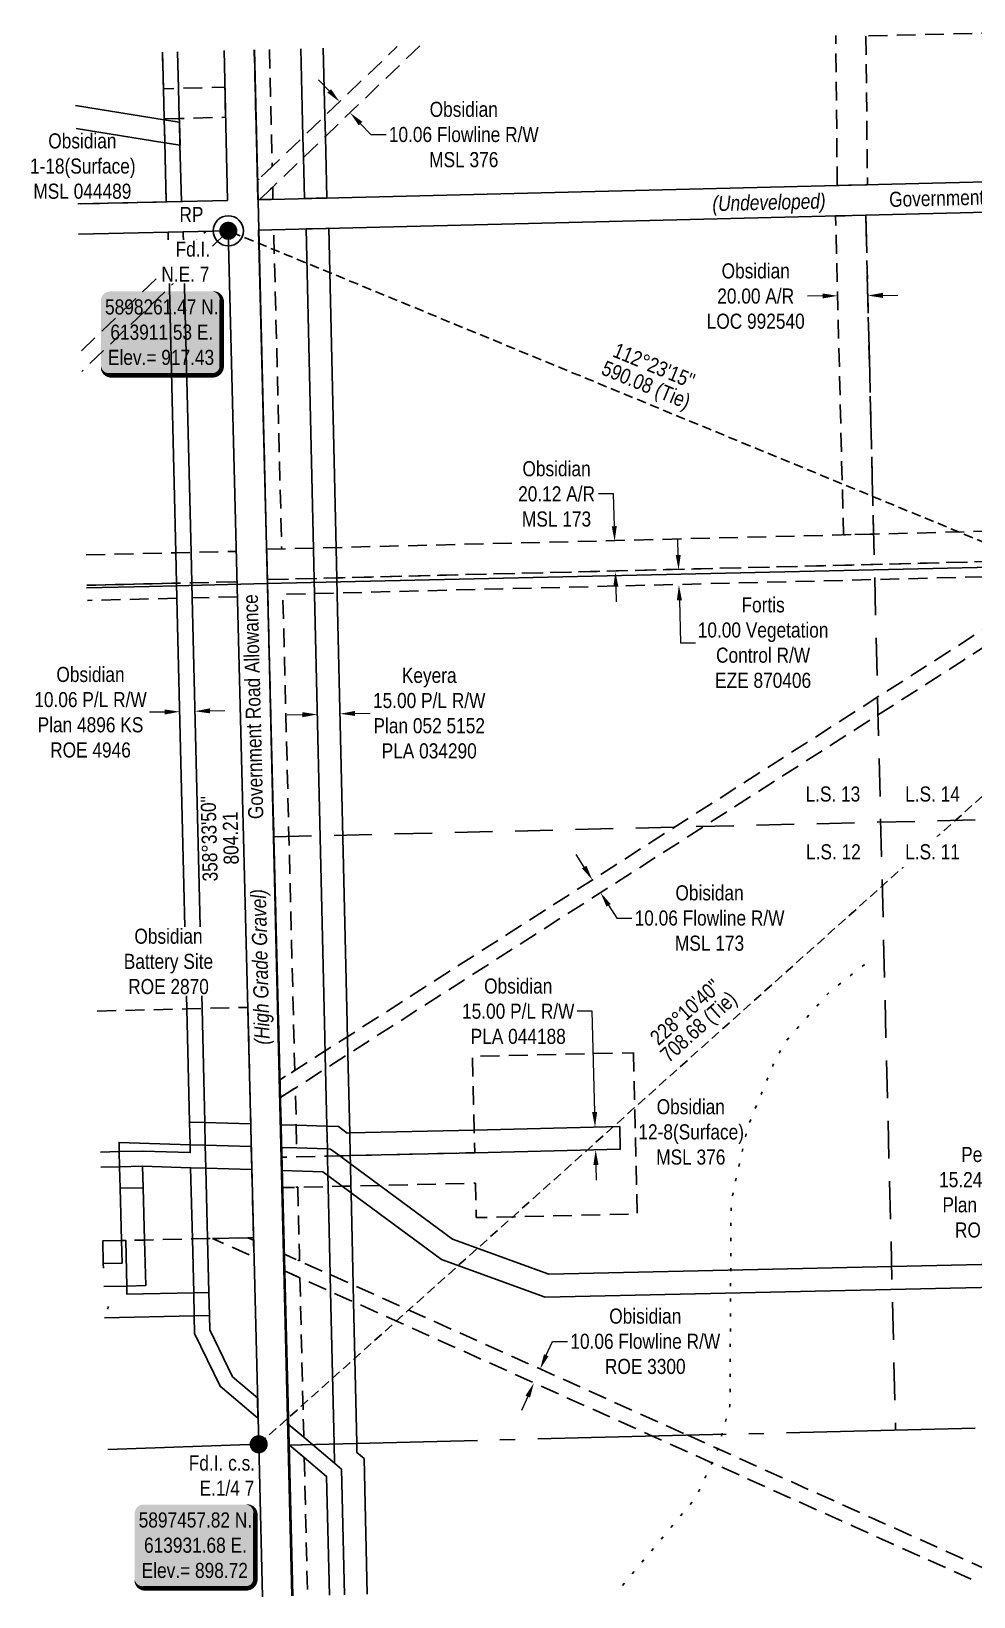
# Model space of a CAD drawing. Extents: x 611326 to 619223, y 5897357 to 5902021.
# Drawn here: x 613781 to 614406, y 5897357 to 5898394 of the extents above; entities that cross this region are included whole.
import ezdxf
from ezdxf.enums import TextEntityAlignment as Align

# ---------------------------------------------------------------- set-up
doc = ezdxf.new("R2010")
doc.units = 0
doc.header["$LTSCALE"] = 5
doc.header["$PDSIZE"] = 0.5
for name, pattern in [('foc-ACCESSROAD', [3.75, 2.5, -1.25]), ('foc-FLOWLINE', [3.75, 2.5, -1.25]), ('foc-LSD', [8, 5, -3]), ('foc-QUARTERLINE', [33, 25, -3, 2, -3]), ('foc-TIELINE', [1.875, 1.25, -0.625]), ('foc-WHEELTRACKS', [2, 0.4, -1.6])]:
    doc.linetypes.add(name, pattern=pattern)
doc.layers.get('Defpoints').update_dxf_attribs({"color": 9})
for name, color, linetype in [('35', 37, 'Continuous'), ('AS-POWER', 104, 'foc-POWER'), ('C-AR', 13, 'foc-ACCESSROAD'), ('C-FLOWLINE', 13, 'foc-FLOWLINE'), ('C-RW', 13, 'Continuous'), ('C-WS', 13, 'foc-ACCESSROAD'), ('DETAIL-T', 7, 'Continuous'), ('F-RW', 190, 'Continuous'), ('F-VCE', 190, 'foc-FLOWLINE'), ('L-BD', 7, 'Continuous'), ('L-MON', 1, 'Continuous'), ('L-QSEC', 8, 'foc-QUARTERLINE'), ('L-ROAD-T', 7, 'Continuous'), ('L-SEC', 7, 'Continuous'), ('L-SECTION-LSD', 7, 'foc-LSD'), ('L-TIE', 7, 'foc-TIELINE'), ('T-WATER-P3', 160, 'foc-WHEELTRACKS')]:
    doc.layers.add(name, color=color, linetype=linetype)
for name, color, linetype, lineweight in [('C-AR-T', 13, 'Continuous', 9), ('C-FLOWLINE-T', 13, 'Continuous', 9), ('C-RW-T', 13, 'Continuous', 9), ('C-WS-T', 13, 'Continuous', 9), ('F-RW-T', 190, 'Continuous', 9), ('F-VCE-T', 190, 'Continuous', 9), ('T-TEXT', 48, 'Continuous', 18)]:
    doc.layers.add(name, color=color, linetype=linetype, lineweight=lineweight)
doc.styles.add('100L', font='ARIALN.TTF', dxfattribs={"height": 11})
doc.styles.add('80', font='ARIALN.TTF', dxfattribs={"height": 10})
doc.styles.add('80CG', font='ARIALN.TTF', dxfattribs={"height": 10})
doc.styles.add('80L', font='ARIALN.TTF', dxfattribs={"height": 10})
doc.styles.add('80LS', font='ARIALNI.TTF', dxfattribs={"height": 10})
doc.styles.add('foc-LtypeFont', font='ARIALN.TTF', dxfattribs={"height": 7.35})
doc.linetypes.add('foc-POWER', pattern='A,6,-1,["P",foc-LtypeFont,S=0.2,R=0,X=-0.625,Y=-0.75],-1.24,4', length=12.24)
doc.dimstyles.new('Compass 5 000', dxfattribs={"dimscale": 5, "dimtxt": 9, "dimasz": 2, "dimexe": 0.2, "dimexo": 0.0625, "dimgap": 0.5, "dimtad": 0, "dimtih": 1, "dimtoh": 1, "dimzin": 0, "dimdsep": 46, "dimtxsty": '80CG', "dimcen": 0.1, "dimse1": 1, "dimse2": 1, "dimclrd": 256, "dimclrt": 256, "dimaunit": 1, "dimadec": 4, "dimazin": 0, "dimtfac": 0.06, "dimtofl": 0, "dimtmove": 0, "dimatfit": 1, "dimfxl": 0.2, "dimtolj": 1, "dimtzin": 0, "dimlwd": -1, "dimarcsym": 0})

# ---------------------------------------------------------------- blocks, each defined once
blk = doc.blocks.new('fdia')
at = {"color": 255, "const_width": 1}
blk.add_lwpolyline([(-0.5, 0, 1), (0.5, 0, 1)], format="xyb", close=True, dxfattribs=at)
blk = doc.blocks.new('Fdiaa')
blk.add_blockref('fdia', (0, 0))
blk = doc.blocks.new('fdib')
at = {"color": 1, "const_width": 1.6}
blk.add_lwpolyline([(-0.4, 0, 1), (0.4, 0, 1)], format="xyb", close=True, dxfattribs=at)
at = {"color": 1}
blk.add_circle((0, 0), 0.8, dxfattribs=at)
blk = doc.blocks.new('Fdibb')
blk.add_blockref('fdib', (0, 0))
blk = doc.blocks.new('fdicc')
for name in ['Fdibb', 'Fdiaa']:
    blk.add_blockref(name, (0, 0))
blk = doc.blocks.new('FDI')
blk.add_blockref('fdicc', (0, 0))
blk = doc.blocks.new('*D419')
at = {"layer": 'Defpoints', "color": 0, "transparency": 16777216}
for p in [(614464, 5897578.2), (614470, 5897578.3), (614464.3, 5897562.9)]:
    blk.add_point(p, dxfattribs=at)
at = {"layer": 'F-RW-T', "transparency": 16777216}
for p, q in [((614469, 5897624.7), (614459, 5897624.7)), ((614469.8, 5897588.3), (614469, 5897624.7)), ((614470.6, 5897553.1), (614470.8, 5897543.1))]:
    blk.add_line(p, q, dxfattribs=at)
for points in [[(614471.5, 5897588.3), (614468.1, 5897588.3), (614470, 5897578.3)], [(614472.3, 5897553.1), (614468.9, 5897553), (614470.4, 5897563.1)]]:
    blk.add_solid(points, dxfattribs=at)
at = {"layer": 'F-RW-T', "transparency": 16777216, "insert": (614419.9, 5897624.7), "char_height": 10, "attachment_point": 5, "style": '80CG'}
blk.add_mtext('\\A1;Pembina\\P15.24 P/L R/W\\PPlan 3291 KS\\PROE 4247', dxfattribs=at)
blk = doc.blocks.new('*D420')
at = {"layer": 'C-FLOWLINE-T', "transparency": 16777216}
for p, q in [((614147.4, 5897840.1), (614142.1, 5897848.5)), ((614163.6, 5897814.8), (614169, 5897806.3)), ((614169, 5897806.3), (614179, 5897806.3))]:
    blk.add_line(p, q, dxfattribs=at)
for points in [[(614148.9, 5897841), (614146, 5897839.2), (614152.8, 5897831.7)], [(614165, 5897815.6), (614162.2, 5897813.9), (614158.2, 5897823.2)]]:
    blk.add_solid(points, dxfattribs=at)
at = {"layer": 'Defpoints', "color": 0, "transparency": 16777216}
for p in [(614158.2, 5897823.2), (614125.7, 5897814.3), (614131.1, 5897805.9)]:
    blk.add_point(p, dxfattribs=at)
at = {"layer": 'C-FLOWLINE-T', "transparency": 16777216, "insert": (614230.5, 5897806.3), "char_height": 10, "attachment_point": 5, "style": '80CG'}
blk.add_mtext('\\A1;Obisidan\\P10.06 Flowline R/W\\PMSL 173', dxfattribs=at)
blk = doc.blocks.new('*D421')
at = {"layer": 'C-AR-T', "transparency": 16777216}
for p, q in [((614166.8, 5898087.2), (614156.8, 5898087.2)), ((614167.4, 5898065.8), (614166.8, 5898087.2)), ((614168.4, 5898025.7), (614168.7, 5898015.7))]:
    blk.add_line(p, q, dxfattribs=at)
for points in [[(614169, 5898065.9), (614165.7, 5898065.8), (614167.6, 5898055.8)], [(614170.1, 5898025.7), (614166.7, 5898025.7), (614168.1, 5898035.7)]]:
    blk.add_solid(points, dxfattribs=at)
at = {"layer": 'Defpoints', "color": 0, "transparency": 16777216}
for p in [(614167.6, 5898055.8), (614192.5, 5898056.5), (614193.1, 5898036.3)]:
    blk.add_point(p, dxfattribs=at)
at = {"layer": 'C-AR-T', "transparency": 16777216, "insert": (614129.1, 5898087.2), "char_height": 10, "attachment_point": 5, "style": '80CG'}
blk.add_mtext('\\A1;Obsidian\\P20.12 A/R\\PMSL 173', dxfattribs=at)
blk = doc.blocks.new('*D422')
at = {"layer": 'Defpoints', "color": 0, "transparency": 16777216}
for p in [(614210.1, 5898036.8), (614210.2, 5898026.8), (614210.4, 5898026.8)]:
    blk.add_point(p, dxfattribs=at)
at = {"layer": 'F-VCE-T', "transparency": 16777216}
for p, q in [((614209.7, 5898046.8), (614209.5, 5898056.8)), ((614210.5, 5898016.8), (614211.2, 5897988.7)), ((614211.2, 5897988.7), (614221.2, 5897988.7))]:
    blk.add_line(p, q, dxfattribs=at)
for points in [[(614211.4, 5898046.8), (614208.1, 5898046.7), (614210, 5898036.8)], [(614212.2, 5898016.8), (614208.8, 5898016.7), (614210.2, 5898026.8)]]:
    blk.add_solid(points, dxfattribs=at)
at = {"layer": 'F-VCE-T', "transparency": 16777216, "insert": (614266, 5897988.7), "char_height": 10, "attachment_point": 5, "style": '80CG'}
blk.add_mtext('\\A1;Fortis\\P10.00 Vegetation\\PControl R/W\\PEZE 870406', dxfattribs=at)
blk = doc.blocks.new('*D423')
at = {"layer": 'C-RW-T', "transparency": 16777216}
for p, q in [((614152.8, 5897744.6), (614142.8, 5897744.6)), ((614154.4, 5897677.8), (614152.8, 5897744.6)), ((614155.2, 5897642.8), (614155.4, 5897632.8))]:
    blk.add_line(p, q, dxfattribs=at)
for points in [[(614156, 5897677.9), (614152.7, 5897677.8), (614154.6, 5897667.8)], [(614156.9, 5897642.9), (614153.5, 5897642.8), (614155, 5897652.8)]]:
    blk.add_solid(points, dxfattribs=at)
at = {"layer": 'Defpoints', "color": 0, "transparency": 16777216}
for p in [(614052.2, 5897665.4), (614154.6, 5897667.8), (614052.6, 5897650.4)]:
    blk.add_point(p, dxfattribs=at)
at = {"layer": 'C-RW-T', "transparency": 16777216, "insert": (614103.7, 5897744.6), "char_height": 10, "attachment_point": 5, "style": '80CG'}
blk.add_mtext('\\A1;Obsidian\\P15.00 P/L R/W\\PPLA 044188', dxfattribs=at)
blk = doc.blocks.new('*D424')
at = {"layer": 'Defpoints', "color": 0, "transparency": 16777216}
for p in [(613970.5, 5897941.6), (613985.6, 5897942), (613985.6, 5897941.6)]:
    blk.add_point(p, dxfattribs=at)
at = {"layer": 'F-RW-T', "transparency": 16777216}
for p, q in [((613960.6, 5897941), (613950.6, 5897940.8)), ((613995.6, 5897941.8), (614005.6, 5897942))]:
    blk.add_line(p, q, dxfattribs=at)
for points in [[(613960.5, 5897942.7), (613960.6, 5897939.3), (613970.6, 5897941.2)], [(613995.5, 5897943.5), (613995.6, 5897940.2), (613985.6, 5897941.6)]]:
    blk.add_solid(points, dxfattribs=at)
at = {"layer": 'F-RW-T', "transparency": 16777216, "insert": (614044.7, 5897942), "char_height": 10, "attachment_point": 5, "style": '80CG'}
blk.add_mtext('\\A1;Keyera\\P15.00 P/L R/W\\PPlan 052 5152\\PPLA 034290', dxfattribs=at)
blk = doc.blocks.new('*D425')
at = {"layer": 'C-FLOWLINE-T', "transparency": 16777216}
for p, q in [((614122.3, 5897516.9), (614126.4, 5897526)), ((614126.4, 5897526), (614136.4, 5897526)), ((614110, 5897489.4), (614105.9, 5897480.3))]:
    blk.add_line(p, q, dxfattribs=at)
for points in [[(614120.8, 5897517.5), (614123.8, 5897516.2), (614118.2, 5897507.7)], [(614108.5, 5897490.1), (614111.5, 5897488.7), (614114.1, 5897498.5)]]:
    blk.add_solid(points, dxfattribs=at)
at = {"layer": 'Defpoints', "color": 0, "transparency": 16777216}
for p in [(614114.1, 5897498.5), (614138.9, 5897498.4), (614134.8, 5897489.2)]:
    blk.add_point(p, dxfattribs=at)
at = {"layer": 'C-FLOWLINE-T', "transparency": 16777216, "insert": (614187.9, 5897526), "char_height": 10, "attachment_point": 5, "style": '80CG'}
blk.add_mtext('\\A1;Obisidian\\P10.06 Flowline R/W\\PROE 3300', dxfattribs=at)
blk = doc.blocks.new('RP')
at = {"layer": '35', "color": 3}
blk.add_circle((0, 0), 10, dxfattribs=at)
at = {"layer": '35', "color": 3, "style": '80'}
blk.add_attdef('RP_001', (-32.4, 5.8), '', height=10, dxfattribs=at)
blk = doc.blocks.new('*D428')
at = {"layer": 'C-AR-T', "transparency": 16777216}
for p, q in [((614305.4, 5898218.3), (614295.4, 5898218.2)), ((614345.4, 5898218.7), (614355.4, 5898218.8))]:
    blk.add_line(p, q, dxfattribs=at)
for points in [[(614305.4, 5898220), (614305.4, 5898216.7), (614315.4, 5898218.4)], [(614345.4, 5898220.4), (614345.4, 5898217), (614335.4, 5898218.6)]]:
    blk.add_solid(points, dxfattribs=at)
at = {"layer": 'Defpoints', "color": 0, "transparency": 16777216}
for p in [(614315.4, 5898218.4), (614315.4, 5898210.6), (614335.5, 5898210.8)]:
    blk.add_point(p, dxfattribs=at)
at = {"layer": 'C-AR-T', "transparency": 16777216, "insert": (614261.1, 5898218.2), "char_height": 10, "attachment_point": 5, "style": '80CG'}
blk.add_mtext('\\A1;Obsidian\\P20.00 A/R\\PLOC 992540', dxfattribs=at)
blk = doc.blocks.new('*D429')
at = {"layer": 'C-FLOWLINE-T', "transparency": 16777216}
for p, q in [((613978.4, 5898354.1), (613971.4, 5898361.4)), ((613999.2, 5898332.4), (614006.1, 5898325.2)), ((614006.1, 5898325.2), (614016.1, 5898325.2))]:
    blk.add_line(p, q, dxfattribs=at)
for points in [[(613979.6, 5898355.3), (613977.2, 5898353), (613985.3, 5898346.9)], [(614000.4, 5898333.6), (613998, 5898331.3), (613992.2, 5898339.7)]]:
    blk.add_solid(points, dxfattribs=at)
at = {"layer": 'Defpoints', "color": 0, "transparency": 16777216}
for p in [(613982.5, 5898344.2), (613989.4, 5898337), (613992.2, 5898339.7)]:
    blk.add_point(p, dxfattribs=at)
at = {"layer": 'C-FLOWLINE-T', "transparency": 16777216, "insert": (614067.6, 5898325.2), "char_height": 10, "attachment_point": 5, "style": '80CG'}
blk.add_mtext('\\A1;Obsidian\\P10.06 Flowline R/W\\PMSL 376', dxfattribs=at)
blk = doc.blocks.new('*D430')
at = {"layer": 'C-RW-T', "transparency": 16777216}
for p, q in [((613869.3, 5897942.8), (613859.3, 5897942.6)), ((613899.4, 5897943.5), (613909.3, 5897943.8))]:
    blk.add_line(p, q, dxfattribs=at)
for points in [[(613869.3, 5897944.5), (613869.3, 5897941.1), (613879.3, 5897943)], [(613899.3, 5897945.2), (613899.4, 5897941.9), (613889.4, 5897943.3)]]:
    blk.add_solid(points, dxfattribs=at)
at = {"layer": 'Defpoints', "color": 0, "transparency": 16777216}
for p in [(613879.2, 5897946), (613879.3, 5897943), (613889.3, 5897946.3)]:
    blk.add_point(p, dxfattribs=at)
at = {"layer": 'C-RW-T', "transparency": 16777216, "insert": (613820.2, 5897942.6), "char_height": 10, "attachment_point": 5, "style": '80CG'}
blk.add_mtext('\\A1;Obsidian\\P10.06 P/L R/W\\PPlan 4896 KS\\PROE 4946', dxfattribs=at)
blk = doc.blocks.new('*U450')
h = blk.add_hatch(color=254)
edge = h.paths.add_edge_path()
edge.add_line((-34, -28.5), (34, -28.5))
edge.add_arc((34, -22.5), 6, 270, 360)
edge.add_line((40, -22.5), (40, 21))
edge.add_arc((34, 21), 6, 0, 90)
edge.add_line((34, 27), (-34, 27))
edge.add_arc((-34, 21), 6, 90, 180)
edge.add_line((-40, 21), (-40, -22.5))
edge.add_arc((-34, -22.5), 6, 180, 270)
at = {"color": 1, "flags": 128}
blk.add_lwpolyline([(-34, -28.5, 3, 3, 0), (34, -28.5, 3, 3, 0.414214), (40, -22.5, 3, 3, 0), (40, 21, 3, 0, 0.414214), (34, 27, 0, 0, 0), (-34, 27, 0, 0, 0.414214), (-40, 21, 0, 0, 0), (-40, -22.5, 0, 3, 0.414214)], format="xyseb", close=True, dxfattribs=at)
blk.add_lwpolyline([(2.2, -17.5, 0, 10, 0), (0, 0, 5, 5, 0)], format="xyseb", dxfattribs=at)
at = {"color": 1, "style": '80'}
blk.add_attdef('ENTER_TEXT_001', (-36, -5), '', height=10, dxfattribs=at)

msp = doc.modelspace()

# ---------------------------------------------------------------- linework, layer by layer
at = {"layer": 'AS-POWER', "flags": 128}
for points in [[(613953.562, 5897357.393), (613947.271, 5897619.291), (613944.651, 5897728.426), (613936.988, 5898047.509), (613936.871, 5898052.421), (613928.97, 5898381.304)], [(613817.447, 5898025.039), (613859.232, 5898025.832), (613876.822, 5898026.317), (613936.988, 5898027.816), (614535.264, 5898041.295), (614722.054, 5898045.505)]]:
    msp.add_lwpolyline(points, dxfattribs=at)
at = {"layer": 'C-AR'}
msp.add_lwpolyline([(614462.266, 5898393.586), (614460.82, 5898393.551), (614334.19, 5898390.467), (614335.15, 5898291.973), (614315.143, 5898291.483), (614314.175, 5898390.741)], dxfattribs=at)
at = {"layer": 'C-AR', "flags": 128}
for points in [[(614038.465, 5898383.986), (613975.929, 5898324.01), (613961.291, 5898309.973), (613940.957, 5898290.473), (613932.21, 5898282.101), (613931.155, 5898282.075), (613930.852, 5898294.72), (613940.625, 5898304.098), (613960.954, 5898323.593), (613975.592, 5898337.631), (614023.542, 5898383.621)], [(613814.15, 5898182.022), (613872.315, 5898237.805), (613882.144, 5898247.233), (613896.619, 5898261.116), (613911.527, 5898261.467), (613882.473, 5898233.601), (613872.644, 5898224.174), (613814.477, 5898168.389)], [(613817.397, 5898046.81), (613876.766, 5898048.233), (613886.816, 5898048.473), (613916.85, 5898049.192)], [(613917.355, 5898029.067), (613887.302, 5898028.348), (613877.251, 5898028.107), (613817.88, 5898026.687)]]:
    msp.add_lwpolyline(points, dxfattribs=at)
msp.add_lwpolyline([(614339.253, 5898060.621), (614319.267, 5898060.123), (614314.075, 5898271.34), (614334.061, 5898271.831), (614339.253, 5898060.621), (614339.253, 5898060.621)], close=True, dxfattribs=at)
at = {"layer": 'C-FLOWLINE', "flags": 128}
msp.add_lwpolyline([(613924.483, 5897594.657), (613928.285, 5897592.951), (613928.553, 5897581.799), (613901.073, 5897594.129), (613924.483, 5897594.657)], close=True, dxfattribs=at)
msp.add_lwpolyline([(614403.992, 5897368.464), (614192.741, 5897463.249), (613994.562, 5897552.179), (613979.353, 5897559.003), (613959.004, 5897568.135), (613948.887, 5897572.675), (613948.619, 5897583.828), (613958.736, 5897579.288), (613979.097, 5897570.151), (613994.311, 5897563.324), (614216.068, 5897463.822)], dxfattribs=at)
at = {"layer": 'C-FLOWLINE'}
msp.add_lwpolyline([(614216.068, 5897463.822), (614427.307, 5897369.037)], dxfattribs=at)
at = {"layer": 'C-RW', "flags": 128}
for points in [[(613877.914, 5898380.053), (613878.544, 5898355.841), (613879.065, 5898335.836), (613879.113, 5898333.953), (613879.51, 5898318.695), (613880.495, 5898280.852), (613870.443, 5898280.615), (613869.427, 5898320.324), (613869.037, 5898335.579), (613868.526, 5898355.584), (613867.906, 5898379.807)], [(613810.249, 5898344.507), (613869.052, 5898335.009), (613879.128, 5898333.382)], [(613826.892, 5897651.371), (613839.276, 5897651.675), (613854.793, 5897652.057), (613886.346, 5897651.048), (613886.221, 5897656.235), (613885.859, 5897671.25), (613884.052, 5897746.187), (613877.492, 5898018.105), (613877.251, 5898028.107), (613876.766, 5898048.233), (613872.538, 5898223.474), (613872.209, 5898237.105), (613871.644, 5898260.531), (613881.695, 5898260.767), (613882.039, 5898246.533), (613882.368, 5898232.901), (613886.816, 5898048.473), (613887.302, 5898028.348), (613887.543, 5898018.346), (613894.103, 5897746.434), (613895.924, 5897670.949), (613896.286, 5897655.923)], [(613828.74, 5897574.38), (613828.67, 5897577.506), (613828.332, 5897592.488), (613840.775, 5897592.768), (613843.576, 5897592.832), (613844.257, 5897562.661)], [(613978.534, 5897358.007), (613976.711, 5897436.54), (613961.862, 5897449.1), (613952.107, 5897457.349), (613967.239, 5897457.72), (613981.971, 5897445.294), (613986.658, 5897441.296), (613988.585, 5897358.254)]]:
    msp.add_lwpolyline(points, dxfattribs=at)
at = {"layer": 'C-RW'}
for points in [[(613879.128, 5898333.382), (613879.525, 5898318.125), (613869.442, 5898319.754), (613810.615, 5898329.255)], [(613896.286, 5897655.923), (613896.654, 5897640.669), (613897.779, 5897594.054), (613898.64, 5897558.385), (613899.007, 5897543.141), (613899.235, 5897533.702), (613914.269, 5897502.524), (613930.792, 5897488.548), (613931.115, 5897475.107), (613906.142, 5897496.228), (613889.236, 5897531.289), (613888.955, 5897542.915), (613888.587, 5897558.158), (613887.727, 5897593.828), (613886.589, 5897640.98), (613854.761, 5897641.996), (613839.532, 5897641.622), (613827.133, 5897641.317)], [(613844.257, 5897562.661), (613844.381, 5897557.161), (613888.587, 5897558.158), (613898.64, 5897558.385), (613899.007, 5897543.141), (613888.955, 5897542.915), (613829.528, 5897541.573)]]:
    msp.add_lwpolyline(points, dxfattribs=at)
at = {"layer": 'C-RW', "flags": 128}
for points in [[(613926.434, 5897670.034), (613926.795, 5897655.008), (613896.286, 5897655.923), (613886.221, 5897656.235), (613885.859, 5897671.25), (613895.924, 5897670.949), (613926.434, 5897670.034)], [(614170.997, 5897668.201), (614171.349, 5897653.197), (614074.856, 5897650.934), (613992.355, 5897649.023), (613985.466, 5897648.864), (613979.35, 5897653.38), (613977.179, 5897653.447), (613956.94, 5897654.075), (613946.87, 5897654.387), (613946.565, 5897669.413), (613956.579, 5897669.102), (613976.833, 5897668.473), (613984.498, 5897668.236), (613990.275, 5897663.968), (613992.012, 5897664.003), (614074.504, 5897665.937), (614170.997, 5897668.201)], [(613961.539, 5897462.54), (613967.239, 5897457.72), (613952.107, 5897457.349), (613951.656, 5897457.338), (613951.324, 5897471.181), (613961.539, 5897462.54)]]:
    msp.add_lwpolyline(points, close=True, dxfattribs=at)
at = {"layer": 'C-WS', "flags": 128}
for points in [[(613867.906, 5898379.807), (613868.526, 5898355.584), (613878.544, 5898355.841), (613909.261, 5898356.625), (613909.742, 5898336.62), (613879.065, 5898335.836), (613869.037, 5898335.579), (613869.427, 5898320.324), (613870.443, 5898280.615), (613811.816, 5898279.235)], [(613824.65, 5897744.731), (613884.052, 5897746.187), (613894.103, 5897746.434), (613924.582, 5897747.182), (613926.434, 5897670.034), (613926.795, 5897655.008), (613927.162, 5897639.752), (613928.242, 5897594.742), (613924.483, 5897594.657), (613901.073, 5897594.129), (613897.779, 5897594.054), (613887.727, 5897593.828), (613856.004, 5897593.112), (613843.576, 5897592.832), (613840.775, 5897592.768), (613828.332, 5897592.488), (613828.306, 5897592.488)]]:
    msp.add_lwpolyline(points, dxfattribs=at)
at = {"layer": 'C-WS', "color": 6, "flags": 128}
msp.add_lwpolyline([(613916.799, 5898050.085), (613916.828, 5898050.086)], dxfattribs=at)
at = {"layer": 'C-WS', "color": 6}
msp.add_lwpolyline([(613917.3, 5898029.979), (613917.332, 5898029.98)], dxfattribs=at)
at = {"layer": 'C-WS', "flags": 128}
msp.add_lwpolyline([(614180.073, 5897717.152), (614182.574, 5897610.443), (614075.864, 5897607.942), (614075.327, 5897630.808), (614011.943, 5897629.323), (613992.831, 5897628.875), (613987.076, 5897628.74), (613977.753, 5897628.522), (613957.564, 5897628.049), (613947.563, 5897627.814), (613947.08, 5897647.939), (613977.289, 5897648.667), (613985.466, 5897648.864), (613992.355, 5897649.023), (614074.856, 5897650.934), (614074.504, 5897665.937), (614073.363, 5897714.652), (614180.073, 5897717.152)], close=True, dxfattribs=at)
at = {"layer": 'F-RW', "flags": 128}
for points in [[(613974.486, 5898382.419), (613975.592, 5898337.631), (613975.929, 5898324.01), (613976.936, 5898283.193), (613969.725, 5898283.017), (613961.962, 5898282.827), (613961.291, 5898309.973), (613960.954, 5898323.593), (613959.509, 5898382.052)], [(613988.585, 5897358.254), (613986.658, 5897441.296), (613981.971, 5897445.294), (613981.676, 5897458.074), (613979.353, 5897559.003), (613979.097, 5897570.151), (613977.753, 5897628.522), (613977.587, 5897635.743), (613977.289, 5897648.667), (613977.179, 5897653.447), (613976.834, 5897668.473), (613975.751, 5897715.521), (613975.48, 5897727.292), (613968.731, 5898020.511), (613968.501, 5898030.514), (613968.037, 5898050.641), (613963.155, 5898262.744), (613976.53, 5898263.071), (613978.16, 5898263.111), (613983.055, 5898051.032), (613983.52, 5898030.904), (613983.751, 5898020.9), (613983.988, 5898010.627), (613990.331, 5897736.775), (613990.604, 5897725.004), (613992.014, 5897664.003), (613992.358, 5897649.023), (613992.488, 5897643.683), (613992.831, 5897628.875), (613992.934, 5897624.416), (613994.311, 5897563.324), (613994.562, 5897552.179), (613996.674, 5897458.441), (613996.811, 5897452.349), (614001.506, 5897448.381), (614003.596, 5897358.623)], [(613828.665, 5897577.506), (613828.67, 5897577.506), (613841.154, 5897577.827), (613840.775, 5897592.768), (613839.896, 5897627.359), (613855.124, 5897627.745), (613856.004, 5897593.112), (613856.771, 5897562.981), (613844.257, 5897562.661), (613829.031, 5897562.272)]]:
    msp.add_lwpolyline(points, dxfattribs=at)
for points in [[(613926.795, 5897655.008), (613927.161, 5897639.752), (613896.654, 5897640.669), (613886.589, 5897640.98), (613854.761, 5897641.996), (613855.124, 5897627.745), (613839.896, 5897627.359), (613839.532, 5897641.622), (613839.276, 5897651.675), (613839.122, 5897657.727), (613886.221, 5897656.235), (613896.286, 5897655.923), (613926.795, 5897655.008)], [(614753.401, 5897576.907), (614753.766, 5897561.67), (614489.88, 5897563.504), (614121.515, 5897555.303), (614052.816, 5897580.217), (613992.934, 5897624.416), (613987.076, 5897628.74), (613977.587, 5897635.743), (613974.129, 5897638.296), (613947.253, 5897639.13), (613947.08, 5897647.939), (613946.87, 5897654.387), (613956.94, 5897654.075), (613977.179, 5897653.447), (613979.35, 5897653.38), (613985.466, 5897648.864), (613992.488, 5897643.683), (614011.943, 5897629.323), (614060.086, 5897593.789), (614124.026, 5897570.602), (614489.762, 5897578.74), (614753.401, 5897576.907)]]:
    msp.add_lwpolyline(points, close=True, dxfattribs=at)
at = {"layer": 'F-VCE', "flags": 128}
for points in [[(613938.733, 5898381.543), (613940.625, 5898304.098), (613930.852, 5898294.72), (613928.773, 5898381.299)], [(613936.934, 5898050.588), (613931.633, 5898261.971), (613941.626, 5898262.216), (613946.935, 5898050.837)], [(613817.88, 5898026.687), (613877.251, 5898028.107), (613877.492, 5898018.105)], [(613917.606, 5898019.065), (613887.544, 5898018.346), (613887.302, 5898028.348), (613917.355, 5898029.067)], [(613954.056, 5897357.405), (613951.652, 5897457.538), (613952.107, 5897457.349)]]:
    msp.add_lwpolyline(points, dxfattribs=at)
for points in [[(613941.157, 5898282.319), (613932.21, 5898282.101), (613940.957, 5898290.473), (613941.157, 5898282.319)], [(614487.436, 5898034.199), (613947.682, 5898020.738), (613955.589, 5897705.451), (613945.747, 5897699.155), (613937.438, 5898030.482), (614487.186, 5898044.192)], [(613956.579, 5897669.102), (613956.877, 5897654.077), (613946.87, 5897654.387), (613946.565, 5897669.413), (613946.042, 5897687.405), (613955.987, 5897693.768), (613955.987, 5897693.768), (613956.579, 5897669.102)], [(613957.564, 5897628.049), (613958.621, 5897584.068), (613958.736, 5897579.288), (613948.619, 5897583.828), (613947.563, 5897627.814), (613957.564, 5897628.049)], [(613959.004, 5897568.135), (613961.327, 5897471.421), (613961.539, 5897462.54), (613951.324, 5897471.181), (613948.887, 5897572.675), (613959.004, 5897568.135)]]:
    msp.add_lwpolyline(points, close=True, dxfattribs=at)
at = {"layer": 'F-VCE'}
for points in [[(613877.492, 5898018.105), (613818.12, 5898016.686)], [(613952.107, 5897457.349), (613961.862, 5897449.099), (613964.058, 5897357.651)]]:
    msp.add_lwpolyline(points, dxfattribs=at)
at = {"layer": 'L-QSEC', "flags": 128}
for points in [[(613951.656, 5897457.338), (614721.055, 5897476.249)], [(613931.681, 5897457.821), (613831.621, 5897454.388)]]:
    msp.add_lwpolyline(points, dxfattribs=at)
at = {"layer": 'L-SEC', "flags": 128}
for points in [[(613908.692, 5898380.807), (613911.049, 5898281.571)], [(613928.798, 5898381.299), (613931.155, 5898282.075)], [(614736.007, 5898301.794), (613931.155, 5898282.075)], [(613911.049, 5898281.571), (613811.816, 5898279.241)], [(613931.633, 5898261.971), (614736.49, 5898281.69)], [(613812.299, 5898259.137), (613911.527, 5898261.467)], [(613911.527, 5898261.467), (613931.681, 5897457.821)], [(613931.633, 5898261.971), (613951.787, 5897458.325)], [(613931.633, 5898261.958), (613931.634, 5898261.945)], [(613931.681, 5897457.821), (613934.211, 5897356.917)], [(613951.787, 5897458.325), (613954.318, 5897357.412)]]:
    msp.add_lwpolyline(points, dxfattribs=at)
at = {"layer": 'L-SECTION-LSD', "flags": 128}
for points in [[(614334.061, 5898271.831), (614353.838, 5897467.224)], [(613941.71, 5897860.148), (614746.142, 5897879.449)]]:
    msp.add_lwpolyline(points, dxfattribs=at)
at = {"layer": 'L-TIE', "flags": 128}
msp.add_lwpolyline([(614456.933, 5898036.827), (613911.527, 5898261.467)], dxfattribs=at)
at = {"layer": 'T-WATER-P3', "flags": 128}
for points in [[(614333.176, 5897775.511), (614310.055, 5897757.385), (614281.226, 5897724.974), (614273.898, 5897712.287), (614255.538, 5897667.227), (614244.776, 5897618.423), (614244.011, 5897483.249), (614235.183, 5897452.147), (614221.217, 5897422.19), (614171.528, 5897362.75)], [(613832.233, 5897549.117), (613829.484, 5897543.39)]]:
    msp.add_lwpolyline(points, dxfattribs=at)

# ---------------------------------------------------------------- block references
at = {"layer": 'DETAIL-T'}
ref = msp.add_blockref('*U450', (613867.155, 5898194.29), dxfattribs=at)
ref.add_attrib('ENTER_TEXT_001', '5898261.47 N.', (613829.836, 5898206.062), dxfattribs={"layer": '0', "color": 1, "height": 10, "style": '80'})
ref.add_attrib('ENTER_TEXT_002', '613911.53 E.', (613833.359, 5898189.355), dxfattribs={"layer": '0', "color": 1, "height": 10, "style": '80'})
ref.add_attrib('ENTER_TEXT_003', 'Elev.= 917.43', (613831.78, 5898172.647), dxfattribs={"layer": '0', "color": 1, "height": 10, "style": '80'})
ref = msp.add_blockref('*U450', (613889.471, 5897390.961), dxfattribs=at)
ref.add_attrib('ENTER_TEXT_001', '5897457.82 N.', (613852.152, 5897402.734), dxfattribs={"layer": '0', "color": 1, "height": 10, "style": '80'})
ref.add_attrib('ENTER_TEXT_002', '613931.68 E.', (613855.675, 5897386.026), dxfattribs={"layer": '0', "color": 1, "height": 10, "style": '80'})
ref.add_attrib('ENTER_TEXT_003', 'Elev.= 898.72', (613854.126, 5897369.319), dxfattribs={"layer": '0', "color": 1, "height": 10, "style": '80'})
at = {"layer": 'L-BD', "xscale": 0.99961858, "yscale": 0.99961858, "zscale": 0.99961858}
msp.add_blockref('RP', (613911.527, 5898261.467), dxfattribs=at).add_auto_attribs({'RP_001': 'RP'})
at = {"layer": 'L-MON', "xscale": 5, "yscale": 5, "zscale": 5}
for p in [(613911.527, 5898261.467), (613931.681, 5897457.821)]:
    msp.add_blockref('FDI', p, dxfattribs=at)

# ---------------------------------------------------------------- texts
at = {"layer": 'C-WS-T', "char_height": 9.99619, "attachment_point": 1, "style": '80L'}
for s, insert in [('\\pi12.811;Obsidian\\P\\pi0.6769;1-18(Surface)\\P\\pi2.9339;MSL 044489', (613779.402, 5898326.016)), ('\\pi12.811;Obsidian\\P\\pi0.6769;12-8(Surface)\\P\\pi12.5;MSL 376', (614182.659, 5897686.399))]:
    msp.add_mtext_dynamic_manual_height_columns(s, width=69.43834, gutter_width=50, heights=[0], dxfattribs=dict(at, insert=insert))
at = {"layer": 'L-BD', "style": '80L'}
for s, height, rotation, p in [("112°23'15''", 9.99619, 337.6144, (614193.747, 5898172.254)), ('590.08 (Tie)', 9.99619, 337.6144, (614188.037, 5898158.39)), ("358°33'50''", 9.99619, 91.4366, (613898.85, 5897858.934)), ('804.21', 9.9962, 91.4366, (613913.09, 5897859.291)), ("228°10'40''", 9.99619, 41.8228, (614214.458, 5897744.146)), ('708.68 (Tie)', 9.99619, 41.8228, (614223.956, 5897733.531))]:
    msp.add_text(s, height=height, rotation=rotation, dxfattribs=at).set_placement(p, align=Align.MIDDLE)
at = {"layer": 'L-MON', "insert": (613881.941, 5897450.441), "char_height": 9.99619, "attachment_point": 1, "style": '80L'}
msp.add_mtext_dynamic_manual_height_columns('\\pi3.3953;Fd.I. c.s.\\P\\pi10.534;E.1/4 7', width=45.37792, gutter_width=50, heights=[0], dxfattribs=at)
at = {"layer": 'L-ROAD-T', "style": '80L'}
for rotation, p in [(1.403479, (614423.979, 5898284.072)), (91.436667, (613927.941, 5897946.296))]:
    msp.add_text('Government Road Allowance', height=9.99619, rotation=rotation, dxfattribs=at).set_placement(p, align=Align.MIDDLE_CENTER)
at = {"layer": 'T-TEXT', "style": '80LS'}
for s, rotation, p in [('(Undeveloped)', 1.403479, (614269.894, 5898280.401)), ('(High Grade Gravel)', 91.436667, (613932.682, 5897773.971))]:
    msp.add_text(s, height=9.99619, rotation=rotation, dxfattribs=at).set_placement(p, align=Align.MIDDLE_CENTER)

# ---------------------------------------------------------------- dimensions: what is measured, and where the dimension line sits
at = {"layer": 'C-AR-T'}
dim = msp.add_aligned_dim(p1=(614335.485, 5898210.774), p2=(614315.449, 5898210.587), distance=-7.847, text='Obsidian\\P20.00 A/R\\PLOC 992540', dimstyle='Compass 5 000', dxfattribs=at)
dim.commit()
dim.dimension.update_dxf_attribs({"geometry": '*D428', "text_midpoint": (614261.086, 5898218.248)})
dim = msp.add_linear_dim(base=(614167.618, 5898055.84), p1=(614193.063, 5898036.346), p2=(614192.538, 5898056.49), angle=91.492366, text='Obsidian\\P20.12 A/R\\PMSL 173', dimstyle='Compass 5 000', dxfattribs=at)
dim.commit()
dim.dimension.update_dxf_attribs({"geometry": '*D421', "text_midpoint": (614129.067, 5898087.168), "dimtype": 161})
at = {"layer": 'C-FLOWLINE-T'}
dim = msp.add_aligned_dim(p1=(613982.465, 5898344.223), p2=(613989.431, 5898336.96), distance=3.893, text='Obsidian\\P10.06 Flowline R/W\\PMSL 376', dimstyle='Compass 5 000', dxfattribs=at)
dim.commit()
dim.dimension.update_dxf_attribs({"geometry": '*D429', "text_midpoint": (614067.579, 5898325.22)})
for base, p1, p2, angle, text, picture, middle in [((614158.249, 5897823.179), (614125.697, 5897814.343), (614131.117, 5897805.855), 302.559224, 'Obisidan\\P10.06 Flowline R/W\\PMSL 173', '*D420', (614230.506, 5897806.322)), ((614114.075, 5897498.549), (614138.944, 5897498.427), (614134.821, 5897489.24), 245.832663, 'Obisidian\\P10.06 Flowline R/W\\PROE 3300', '*D425', (614187.88, 5897525.984))]:
    dim = msp.add_linear_dim(base=base, p1=p1, p2=p2, angle=angle, text=text, dimstyle='Compass 5 000', dxfattribs=at)
    dim.commit()
    dim.dimension.update_dxf_attribs({"geometry": picture, "text_midpoint": middle, "dimtype": 161})
at = {"layer": 'C-RW-T'}
dim = msp.add_aligned_dim(p1=(613889.282, 5897946.256), p2=(613879.231, 5897946.013), distance=2.969, text='Obsidian\\P10.06 P/L R/W\\PPlan 4896 KS\\PROE 4946', dimstyle='Compass 5 000', dxfattribs=at)
dim.commit()
dim.dimension.update_dxf_attribs({"geometry": '*D430', "text_midpoint": (613820.223, 5897942.563)})
dim = msp.add_linear_dim(base=(614154.613, 5897667.816), p1=(614052.573, 5897650.418), p2=(614052.222, 5897665.415), angle=91.343532, text='Obsidian\\P15.00 P/L R/W\\PPLA 044188', dimstyle='Compass 5 000', dxfattribs=at)
dim.commit()
dim.dimension.update_dxf_attribs({"geometry": '*D423', "text_midpoint": (614103.726, 5897744.617), "dimtype": 161})
at = {"layer": 'F-RW-T'}
dim = msp.add_aligned_dim(p1=(613970.547, 5897941.608), p2=(613985.579, 5897941.957), distance=-0.371, text='Keyera\\P15.00 P/L R/W\\PPlan 052 5152\\PPLA 034290', dimstyle='Compass 5 000', dxfattribs=at)
dim.commit()
dim.dimension.update_dxf_attribs({"geometry": '*D424', "text_midpoint": (614044.668, 5897942.049)})
dim = msp.add_linear_dim(base=(614470.031, 5897578.301), p1=(614464.331, 5897562.936), p2=(614463.992, 5897578.166), angle=91.274575, text='Pembina\\P15.24 P/L R/W\\PPlan 3291 KS\\PROE 4247', dimstyle='Compass 5 000', dxfattribs=at)
dim.commit()
dim.dimension.update_dxf_attribs({"geometry": '*D419', "text_midpoint": (614419.913, 5897624.665), "dimtype": 161})
at = {"layer": 'F-VCE-T'}
dim = msp.add_linear_dim(base=(614210.247, 5898026.78), p1=(614210.109, 5898036.789), p2=(614210.369, 5898026.783), angle=271.487281, text='Fortis\\P10.00 Vegetation\\PControl R/W\\PEZE 870406', dimstyle='Compass 5 000', dxfattribs=at)
dim.commit()
dim.dimension.update_dxf_attribs({"geometry": '*D422', "text_midpoint": (614266.039, 5897988.661), "dimtype": 161})

# ---------------------------------------------------------------- next in the draw order: texts
at = {"layer": 'C-WS-T', "insert": (613841.779, 5897799.321), "char_height": 9.99619, "attachment_point": 1, "style": '80L', "bg_fill": 3, "box_fill_scale": 1.1, "bg_fill_color": 256, "bg_fill_transparency": 0}
msp.add_mtext_dynamic_manual_height_columns('\\pi7.5038;Obsidian\\P\\pi0.48396;Battery Site\\P\\pi3.3989;ROE 2870', width=58.82442, gutter_width=50, heights=[0], dxfattribs=at)
at = {"layer": 'L-MON', "insert": (613866.164, 5898254.35), "char_height": 9.99619, "attachment_point": 1, "style": '80L', "bg_fill": 3, "box_fill_scale": 1.1, "bg_fill_color": 256, "bg_fill_transparency": 0}
msp.add_mtext_dynamic_manual_height_columns('\\pi10.442;Fd.I.\\P\\pi0.99155;N.E. 7', width=31.41651, gutter_width=50, heights=[0], dxfattribs=at)
at = {"layer": 'L-SECTION-LSD', "attachment_point": 1, "style": '100L', "bg_fill": 3, "box_fill_scale": 1.5, "bg_fill_color": 256, "bg_fill_transparency": 0}
for s, width, insert, char_height in [('\\pi1.9021;L.S. 13', 36.83422, (614292.209, 5897893.484), 9.99619), ('L.S. 14', 36.9982, (614360.143, 5897893.484), 9.9962), ('\\pi2.241;L.S. 12', 37.11172, (614292.209, 5897855.214), 9.99619)]:
    msp.add_mtext_dynamic_manual_height_columns(s, width=width, gutter_width=55, heights=[0], dxfattribs=dict(at, insert=insert, char_height=char_height))

# ---------------------------------------------------------------- next in the draw order: linework, layer by layer
at = {"layer": 'C-WS', "flags": 128}
msp.add_lwpolyline([(613936.934, 5898050.588), (614486.685, 5898064.298), (614485.097, 5898127.954), (614591.703, 5898130.613), (614593.792, 5898046.851), (614594.362, 5898024.007), (614487.756, 5898021.348), (614487.445, 5898033.806), (613946.042, 5897687.405)], dxfattribs=at)
at = {"layer": 'C-WS'}
msp.add_lwpolyline([(613937.438, 5898030.482), (614484.932, 5898044.136), (613945.747, 5897699.155)], dxfattribs=at)
at = {"layer": 'L-TIE', "flags": 128}
msp.add_lwpolyline([(613931.681, 5897457.821), (614459.596, 5897930.209)], dxfattribs=at)

# ---------------------------------------------------------------- next in the draw order: texts
at = {"layer": 'L-SECTION-LSD', "insert": (614360.143, 5897855.214), "char_height": 9.9962, "attachment_point": 1, "style": '100L', "bg_fill": 3, "box_fill_scale": 1.5, "bg_fill_color": 256, "bg_fill_transparency": 0}
msp.add_mtext_dynamic_manual_height_columns('L.S. 11', width=36.4495, gutter_width=55, heights=[0], dxfattribs=at)

doc.saveas('drawing.dxf')
